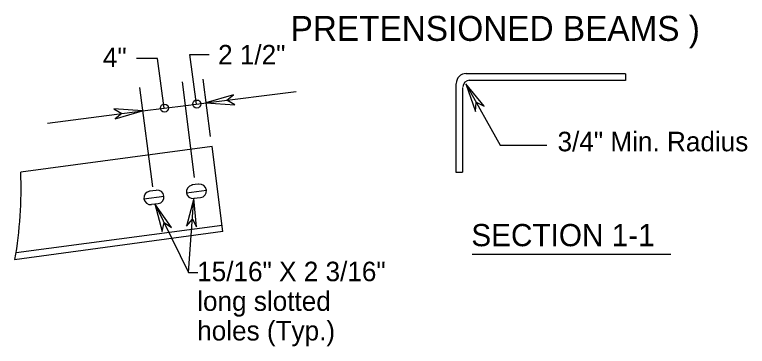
# Model space of a CAD drawing. Extents: x 499999.87 to 500002.82, y 499999.96 to 500001.79.
# Drawn here: x 500002.0486 to 500002.4054, y 500000.4033 to 500000.565 of the extents above; entities that cross this region are included whole.
import ezdxf

# ---------------------------------------------------------------- set-up
doc = ezdxf.new("R2010")
doc.units = 0
doc.layers.add('1', color=7, linetype='Continuous')
doc.layers.add('2', color=7, linetype='Continuous')

msp = doc.modelspace()

# ---------------------------------------------------------------- linework, layer by layer
at = {"layer": '1'}
for p, q in [((500002.1181102362, 500000.5436351706), (500002.10793963255, 500000.5436351706)), ((500002.1213910761, 500000.51935695537), (500002.1181102362, 500000.5436351706)), ((500002.1371391076, 500000.5213254593), (500002.1338582677, 500000.54560367455)), ((500002.1338582677, 500000.54560367455), (500002.1433727034, 500000.54560367455)), ((500002.3461286089, 500000.5360892388), (500002.2683727034, 500000.5360892388)), ((500002.3461286089, 500000.5360892388), (500002.3461286089, 500000.53280839894)), ((500002.1440288714, 500000.5055774278), (500002.1404199475, 500000.5334645669)), ((500002.3461286089, 500000.53280839894), (500002.27001312334, 500000.53280839894)), ((500002.11581364827, 500000.4809711286), (500002.1095800525, 500000.52952755906)), ((500002.13615485566, 500000.48556430446), (500002.1302493438, 500000.53215223097)), ((500002.2634514436, 500000.531167979), (500002.2634514436, 500000.48818897636)), ((500002.26673228346, 500000.52952755906), (500002.26673228346, 500000.48818897636)), ((500002.2683727034, 500000.531167979), (500002.28510498686, 500000.50131233595)), ((500002.14173228346, 500000.5219816273), (500002.18569553806, 500000.52755905513)), ((500002.13188976375, 500000.5206692913), (500002.14206036745, 500000.5219816273)), ((500002.11089238845, 500000.5180446194), (500002.13188976375, 500000.5206692913)), ((500002.0646325459, 500000.5121391076), (500002.11089238845, 500000.5180446194)), ((500002.28510498686, 500000.50131233595), (500002.30774278217, 500000.50131233595)), ((500002.2634514436, 500000.48818897636), (500002.26673228346, 500000.48818897636)), ((500002.1174540682, 500000.4793307087), (500002.1141732283, 500000.4790026247)), ((500002.14206036745, 500000.4793307087), (500002.13221784774, 500000.47801837267)), ((500002.1381233596, 500000.4822834646), (500002.1348425197, 500000.4819553806)), ((500002.1213910761, 500000.4763779527), (500002.1115485564, 500000.4750656168)), ((500002.1332020997, 500000.43930446194), (500002.1358267717, 500000.47539370076)), ((500002.13910761155, 500000.47572178475), (500002.1358267717, 500000.47539370076)), ((500002.1184383202, 500000.47276902886), (500002.1151574803, 500000.47244094487)), ((500002.11679790023, 500000.47276902886), (500002.1332020997, 500000.43930446194)), ((500002.2713254593, 500000.4481627297), (500002.3681102362, 500000.4481627297)), ((500002.1332020997, 500000.43930446194), (500002.1377952756, 500000.43930446194))]:
    msp.add_line(p, q, dxfattribs=at)
for points in [[(500002.2683727034, 500000.531167979), (500002.27296587924, 500000.5177165354), (500002.2732939632, 500000.52230971126), (500002.27723097114, 500000.52034120733)], [(500002.14173228346, 500000.5219816273), (500002.155839895, 500000.5209973753), (500002.15190288716, 500000.5232939632), (500002.15518372704, 500000.5259186352)], [(500002.14173228346, 500000.5219816273), (500002.155839895, 500000.5209973753), (500002.15190288716, 500000.5232939632), (500002.15518372704, 500000.5259186352)], [(500002.11089238845, 500000.5180446194), (500002.0967847769, 500000.5190288714), (500002.10072178475, 500000.51673228346), (500002.09744094487, 500000.51410761155)], [(500002.1358267717, 500000.47539370076), (500002.13221784774, 500000.4619422572), (500002.1351706037, 500000.4652230971), (500002.1371391076, 500000.4616141732)], [(500002.11679790023, 500000.47276902886), (500002.12040682416, 500000.4593175853), (500002.1213910761, 500000.4635826772), (500002.125, 500000.4612860892)]]:
    msp.add_lwpolyline(points, close=True, dxfattribs=at)
for centre in [(500002.1372679561, 500000.52138488716), (500002.1215199246, 500000.51941638323)]:
    msp.add_circle(centre, 0.001968503938005692, dxfattribs=at)
for centre, radius, start, end in [((500002.26855262474, 500000.5313509564), 0.004921259842519685, 90, 180), ((500002.2701930447, 500000.5297105365), 0.0032808398950131233, 90, 180), ((500001.84953829733, 500000.4801119213), 0.20212857331381942, 350.1570833333334, 2.308638888888936), ((500002.11477494764, 500000.4756638297), 0.0032808398950131233, 97.63143333333333, 277.63143333333335), ((500002.1180267286, 500000.47609952587), 0.0032808398950131233, 277.63143333333335, 97.63143333333333), ((500002.13544423896, 500000.47861658566), 0.0032808398950131233, 97.63143333333333, 277.63143333333335), ((500002.13869601995, 500000.47905228176), 0.0032808398950131233, 277.63143333333335, 97.63143333333333)]:
    msp.add_arc(centre, radius, start, end, dxfattribs=at)
at = {"layer": '2'}
for p, q in [((500002.14468503935, 500000.500656168), (500002.05150918633, 500000.48818897636)), ((500002.14993438317, 500000.4593175853), (500002.14468503935, 500000.500656168)), ((500002.1496062992, 500000.4622703412), (500002.0492125984, 500000.44881889765)), ((500002.14993438317, 500000.4593175853), (500002.04855643044, 500000.4455380577))]:
    msp.add_line(p, q, dxfattribs=at)

# ---------------------------------------------------------------- texts
at = {"layer": '1'}
for s, height, p in [(' PRETENSIONED BEAMS )', 0.01213976377952756, (500002.17847769026, 500000.5521653543)), ('2 1/2"', 0.009513779527559055, (500002.14763779525, 500000.54068241466)), ('4"', 0.009513779527559055, (500002.0915354331, 500000.5393700787)), ('3/4" Min. Radius', 0.009513779527559055, (500002.312992126, 500000.49835958006)), ('SECTION 1-1', 0.010826771653543307, (500002.2709973753, 500000.45209973754)), ('15/16" X 2 3/16"', 0.009513779527559055, (500002.1374671916, 500000.4350393701)), ('long slotted', 0.009513779527559055, (500002.1374671916, 500000.42060367455)), ('holes (Typ.)', 0.009513779527559055, (500002.1374671916, 500000.406167979))]:
    msp.add_text(s, height=height, dxfattribs=at).set_placement(p)

doc.saveas('drawing.dxf')
